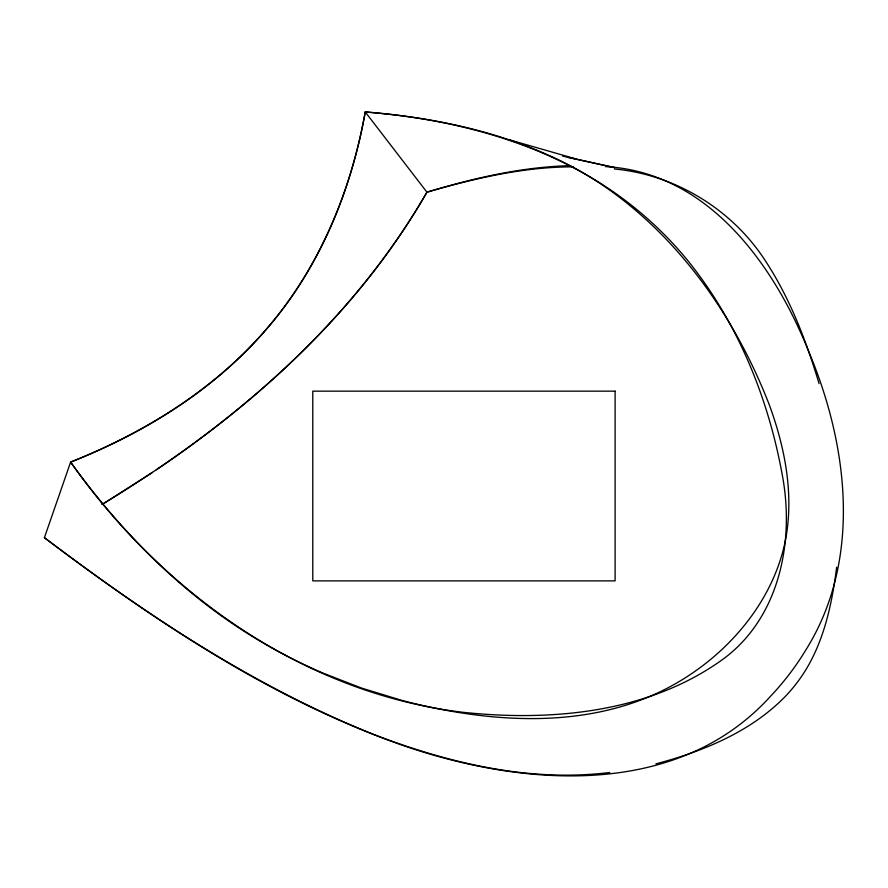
<?xml version="1.0" encoding="UTF-8"?>
<svg xmlns="http://www.w3.org/2000/svg" width="888" height="888" viewBox="0 0 888 888"><rect width="100%" height="100%" fill="white"/><g stroke="black" fill="none" stroke-linecap="round" stroke-linejoin="round"><path stroke-width="1.33" d="M836.651 567.221C832.4 600.699 825.496 634.587 809.001 664.39A157.82 157.82 0 0 1 786.102 695.615C751.403 731.645 703.44 751.27 655.899 763.88M621.345 197.513C547.252 143.301 455.677 119.147 365.234 111.966C350.982 191.575 318.859 269.064 265.357 330.414C213.22 390.354 143.934 432.944 70.618 462.104C111.1 518.47 159.074 569.874 214.974 611.221A543.301 543.301 0 0 0 322.477 672.893L361.25 687.978L401.332 700.232A592.152 592.152 0 0 0 442.59 709.667C514.985 723.431 593.439 724.097 661.072 691.319A251.027 251.027 0 0 0 707.37 662.071C745.565 631.59 775.557 589.088 785.369 540.714C794.205 495.282 785.203 448.385 769.541 405.461C735.797 318.226 679.653 237.174 601.442 184.338A353.679 353.679 0 0 0 566.222 163.647C503.973 132.023 434.443 117.482 365.234 111.966C351.326 190.554 319.924 267.255 267.388 328.027C215.262 389.377 144.922 432.711 70.618 462.104L44.4 537.684C153.902 620.335 269.897 698.179 399.977 744.399C520.523 786.746 677.033 800.088 770.995 695.748A271.162 271.162 0 0 0 805.893 649.872C862.237 559.94 848.218 445.288 808.79 351.737C774.047 264.524 707.825 172.15 605.405 166.6M570.507 165.623C521.611 166.966 473.57 178.088 426.928 192.174C350.804 324.464 231.324 426.218 102.031 504.44M156.321 469.796C257.598 401.365 350.05 316.716 414.907 212.288A660.783 660.783 0 0 0 426.928 192.174C474.547 178.488 523.52 166.778 573.337 166.866M152.47 472.394L102.309 504.373M609.779 772.493C530.192 782.35 450.038 763.458 375.935 735.32C255.666 687.689 147.153 615.329 44.4 537.684M614.385 168.975C675.335 174.692 732.056 209.346 765.312 260.717C789.976 298.301 806.16 340.703 819.058 383.561M562.648 156.099L614.64 167.621L567.299 157.254M508.469 139.56L575.713 158.863M70.618 462.104C162.182 592.03 302.819 693.373 463.259 712.32C551.703 721.644 648.706 712.842 722.799 659.351C780.186 617.393 794.938 539.993 782.017 473.559C767.854 396.481 737.04 321.489 687.545 260.273A366.078 366.078 0 0 0 621.345 197.513M365.234 111.966L426.928 192.174M615.106 391.153L312.787 391.153L312.787 580.874L615.106 580.874L615.106 391.153"/></g></svg>
